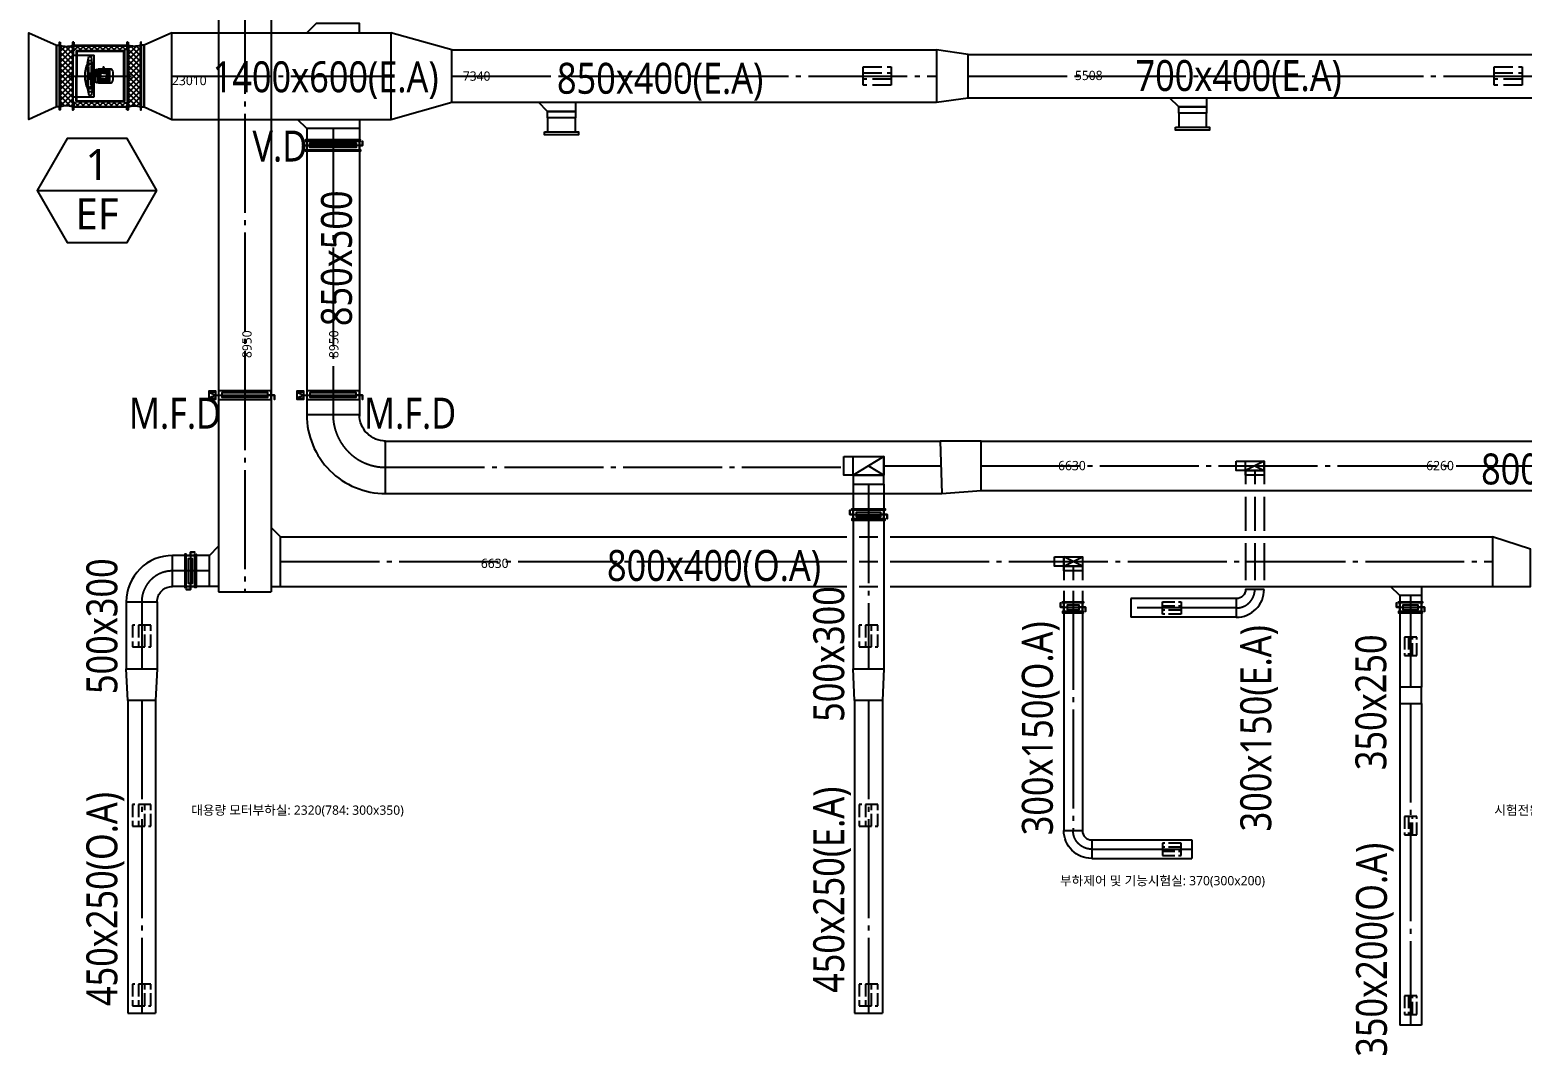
# Model space of a CAD drawing. Header units: millimetres. Extents: x 61566 to 667441, y 0 to 118800.
# Drawn here: x 378534 to 402654, y 45572 to 62147 of the extents above; entities that cross this region are included whole.
import ezdxf
from ezdxf.enums import TextEntityAlignment as Align

# ---------------------------------------------------------------- set-up
doc = ezdxf.new("R2010")
doc.units = ezdxf.units.MM
doc.header["$LTSCALE"] = 200
for name, pattern in [('CEN6', [12, 10, -0.75, 0.5, -0.75]), ('CENTER', [50.8, 31.75, -6.35, 6.35, -6.35]), ('H6', [6.5, 5, -1.5]), ('PHANTOM', [25, 20, -1, 1, -1, 1, -1])]:
    doc.linetypes.add(name, pattern=pattern)
doc.layers.get('DEFPOINTS').update_dxf_attribs({"color": 137})
for name, color, linetype in [('1 EA', 3, 'Continuous'), ('1 MFD', 11, 'Continuous'), ('1 OA', 4, 'Continuous'), ('1 VD', 1, 'Continuous'), ('EQ', 11, 'Continuous'), ('LG-장비번호', 7, 'Continuous'), ('TE', 2, 'Continuous')]:
    doc.layers.add(name, color=color, linetype=linetype)
doc.styles.add('SUNJIN', font='malgun.ttf')
pattern_1 = [(225, (493525.115, 105765.863), (44.194174, -44.194174), []), (315, (493525.115, 105765.863), (44.194174, 44.194174), [])]

# ---------------------------------------------------------------- blocks, each defined once
blk = doc.blocks.new('1 DIL FAN-710')
at = {"layer": 'EQ'}
for p, q in [((-900, 547), (-900, -547)), ((-890, 547), (-900, 547)), ((-900, 500), (0, 500)), ((-890, 547), (-890, 339)), ((-881, 547), (-890, 547)), ((-890, 490), (-10, 490)), ((-881, 547), (-881, 504)), ((-864, 500), (-864, 481)), ((-36, 500), (-36, 481)), ((-10, 547), (-20, 547)), ((-20, 547), (-20, 504)), ((-10, 547), (-10, 1)), ((-10, 547), (0, 547)), ((-10, 490), (0, 490)), ((0, 547), (0, -547)), ((-894, 449), (-894, 1)), ((-894, 449), (-890, 449)), ((-894, 335), (-551, 335)), ((-881, 409), (-890, 409)), ((-890, 339), (-551, 339)), ((-881, 445), (-881, 477)), ((-881, 446), (-881, 409)), ((-864, 481), (-877, 481)), ((-660, 208), (-635, 315)), ((-636, 247), (-633, 251)), ((-635, 315), (-591, 315)), ((-633, 251), (-623, 252)), ((-615, 253), (-602, 254)), ((-595, 255), (-585, 256)), ((-581, 208), (-591, 315)), ((-551, -338), (-551, 339)), ((-36, 481), (-23, 481)), ((-36, 442), (-36, 432)), ((-36, 442), (-23, 442)), ((-36, 432), (-10, 432)), ((-19, 445), (-19, 477)), ((-893, -449), (-894, 0)), ((-660, 206), (-653, 218)), ((-646, 208), (-660, 208)), ((-660, 203), (-660, 34)), ((-581, 203), (-660, 203)), ((-642, 155), (-660, 170)), ((-660, 49), (-581, 49)), ((-660, 34), (-660, 22)), ((-660, 22), (-660, 2)), ((-660, 19), (-615, 19)), ((-660, 19), (-660, -12)), ((-660, 14), (-574, 14)), ((-660, 1), (-660, 14)), ((-660, -200), (-660, 2)), ((-646, 230), (-640, 240)), ((-646, 208), (-620, 208)), ((-646, 203), (-646, 208)), ((-642, 203), (-642, 186)), ((-642, 186), (-620, 186)), ((-642, 155), (-642, 49)), ((-633, 203), (-633, 196)), ((-631, 194), (-620, 194)), ((-628, 203), (-628, 196)), ((-628, 196), (-628, 196)), ((-628, 194), (-628, 191)), ((-628, 191), (-627, 190)), ((-628, 191), (-613, 191)), ((-627, 194), (-627, 190)), ((-627, 190), (-614, 190)), ((-620, 208), (-581, 208)), ((-620, 194), (-610, 194)), ((-598, 186), (-620, 186)), ((-615, 19), (-615, 14)), ((-614, 194), (-614, 190)), ((-613, 191), (-614, 190)), ((-613, 203), (-613, 196)), ((-613, 191), (-613, 194)), ((-608, 196), (-607, 196)), ((-607, 203), (-607, 196)), ((-598, 203), (-598, 186)), ((-598, 155), (-581, 170)), ((-598, 155), (-598, 49)), ((-581, 14), (-581, 203)), ((-574, 19), (-562, 19)), ((-574, 1), (-574, 19)), ((-574, 1), (-574, -17)), ((-562, 1), (-562, 39)), ((-562, 39), (-556, 39)), ((-562, 1), (-562, -36)), ((-551, -68), (-551, 71)), ((-537, 71), (-551, 71)), ((-537, 71), (-537, 74)), ((-537, 71), (-537, -72)), ((-506, 105), (-495, 105)), ((-499, 1), (-499, 105)), ((-499, 1), (-499, -103)), ((-481, 114), (-495, 105)), ((-482, 104), (-491, 99)), ((-482, 100), (-491, 95)), ((-482, 85), (-491, 81)), ((-482, 81), (-491, 77)), ((-482, 67), (-491, 62)), ((-482, 63), (-491, 58)), ((-482, 48), (-491, 44)), ((-482, 45), (-491, 40)), ((-482, 30), (-491, 25)), ((-482, 26), (-491, 22)), ((-482, 11), (-491, 7)), ((-482, 8), (-491, 3)), ((-481, 114), (-287, 114)), ((-479, 104), (-297, 104)), ((-479, 101), (-297, 101)), ((-479, 86), (-297, 86)), ((-479, 82), (-297, 82)), ((-479, 68), (-297, 68)), ((-479, 64), (-297, 64)), ((-479, 49), (-442, 49)), ((-479, 45), (-443, 45)), ((-479, 31), (-445, 31)), ((-479, 27), (-446, 27)), ((-479, 12), (-448, 12)), ((-479, 9), (-448, 9)), ((-442, 53), (-449, 7)), ((-399, 62), (-431, 62)), ((-399, 47), (-431, 47)), ((-404, 140), (-404, 119)), ((-399, 62), (-366, 62)), ((-399, 47), (-366, 47)), ((-393, 140), (-393, 119)), ((-356, 53), (-349, 7)), ((-355, 49), (-297, 49)), ((-355, 45), (-297, 45)), ((-352, 31), (-297, 31)), ((-352, 27), (-297, 27)), ((-350, 12), (-297, 12)), ((-349, 9), (-297, 9)), ((-297, -111), (-297, 114)), ((-245, -71), (-245, 73)), ((-10, -547), (-10, 1)), ((-660, -12), (-574, -12)), ((-660, -46), (-581, -46)), ((-642, -151), (-660, -166)), ((-581, -200), (-660, -200)), ((-660, -204), (-635, -311)), ((-646, -204), (-660, -204)), ((-660, -204), (-653, -216)), ((-646, -199), (-646, -204)), ((-646, -204), (-620, -204)), ((-646, -228), (-640, -238)), ((-642, -151), (-642, -46)), ((-642, -200), (-642, -182)), ((-642, -182), (-620, -182)), ((-633, -200), (-633, -192)), ((-631, -190), (-620, -190)), ((-628, -187), (-627, -186)), ((-628, -190), (-628, -187)), ((-628, -187), (-613, -187)), ((-628, -200), (-628, -192)), ((-628, -192), (-628, -192)), ((-627, -190), (-627, -186)), ((-627, -186), (-614, -186)), ((-598, -182), (-620, -182)), ((-620, -190), (-610, -190)), ((-620, -204), (-581, -204)), ((-613, -187), (-614, -186)), ((-614, -190), (-614, -186)), ((-613, -187), (-613, -190)), ((-613, -200), (-613, -192)), ((-608, -192), (-607, -192)), ((-607, -200), (-607, -192)), ((-598, -151), (-598, -46)), ((-598, -151), (-581, -166)), ((-598, -200), (-598, -182)), ((-581, -204), (-591, -311)), ((-581, -12), (-581, -200)), ((-574, -17), (-562, -17)), ((-562, -36), (-556, -36)), ((-537, -68), (-551, -68)), ((-506, -103), (-495, -103)), ((-481, -111), (-495, -103)), ((-482, -5), (-491, -1)), ((-482, -9), (-491, -4)), ((-482, -24), (-491, -19)), ((-482, -27), (-491, -23)), ((-482, -42), (-491, -38)), ((-482, -46), (-491, -41)), ((-482, -61), (-491, -56)), ((-482, -64), (-491, -60)), ((-482, -79), (-491, -75)), ((-482, -83), (-491, -78)), ((-482, -98), (-491, -93)), ((-482, -101), (-491, -97)), ((-481, -111), (-287, -111)), ((-479, -6), (-448, -6)), ((-479, -10), (-448, -10)), ((-479, -25), (-446, -25)), ((-479, -28), (-445, -28)), ((-479, -43), (-443, -43)), ((-479, -47), (-442, -47)), ((-479, -62), (-297, -62)), ((-479, -65), (-297, -65)), ((-479, -80), (-297, -80)), ((-479, -84), (-297, -84)), ((-479, -99), (-297, -99)), ((-479, -102), (-297, -102)), ((-442, -51), (-448, -6)), ((-399, -45), (-431, -45)), ((-399, -59), (-431, -59)), ((-399, -45), (-366, -45)), ((-399, -59), (-366, -59)), ((-356, -51), (-349, -4)), ((-355, -43), (-297, -43)), ((-355, -47), (-297, -47)), ((-352, -25), (-297, -25)), ((-352, -28), (-297, -28)), ((-350, -10), (-297, -10)), ((-349, -6), (-297, -6)), ((-893, -334), (-551, -334)), ((-893, -449), (-889, -449)), ((-890, -547), (-890, -338)), ((-890, -338), (-551, -338)), ((-881, -409), (-890, -409)), ((-881, -446), (-881, -409)), ((-881, -445), (-881, -477)), ((-864, -481), (-877, -481)), ((-864, -500), (-864, -481)), ((-828, -412), (-828, -412)), ((-636, -245), (-633, -249)), ((-635, -311), (-591, -311)), ((-633, -249), (-623, -250)), ((-615, -251), (-602, -252)), ((-595, -252), (-585, -253)), ((-36, -442), (-36, -432)), ((-36, -432), (-10, -432)), ((-36, -442), (-23, -442)), ((-36, -500), (-36, -481)), ((-36, -481), (-23, -481)), ((-19, -445), (-19, -477)), ((-890, -490), (-900, -490)), ((-900, -500), (0, -500)), ((-890, -547), (-900, -547)), ((-890, -490), (-10, -490)), ((-881, -547), (-890, -547)), ((-881, -547), (-881, -504)), ((-20, -547), (-20, -504)), ((-10, -547), (-20, -547)), ((-10, -490), (0, -490)), ((-10, -547), (0, -547))]:
    blk.add_line(p, q, dxfattribs=at)
at = {"layer": 'EQ', "linetype": 'PHANTOM', "ltscale": 0.25}
for p, q in [((-840, 412), (-840, 1)), ((-840, 412), (-57, 412)), ((-828, 401), (-828, 1)), ((-828, 401), (-69, 401)), ((-69, -401), (-69, 401)), ((-57, -412), (-57, 412)), ((-840, -412), (-840, 1)), ((-828, -401), (-828, 1)), ((-840, -412), (-57, -412)), ((-828, -401), (-69, -401))]:
    blk.add_line(p, q, dxfattribs=at)
at = {"layer": 'EQ', "color": 1, "linetype": 'CENTER', "ltscale": 0.25}
blk.add_line((-952, 0), (55, 0), dxfattribs=at)
at = {"layer": 'EQ'}
for points in [[(-254, 89, 0.041618), (-253, 86, 0.041618), (-252, 83, 0.02837), (-251, 81, 0.02837), (-250, 80)], [(-254, -86, -0.041618), (-253, -83, -0.041618), (-252, -81, -0.02837), (-251, -79, -0.02837), (-250, -78)]]:
    blk.add_lwpolyline(points, format="xyb", dxfattribs=at)
for centre, radius, start, end in [((-877, 504), 3.9, 180, 270), ((-24, 504), 3.9, 270, 0), ((-877, 477), 3.9, 90, 180), ((-23, 477), 3.9, 0, 90), ((-23, 445), 3.9, 270, 0), ((-188, 2), 514, 156.9061, 203.0939), ((-630, 197), 3.12, 207.6906, 332.8875), ((-620, 211), 16.9, 244.4352, 295.5648), ((-610, 197), 3.09, 207.9848, 333.1651), ((-556, 44), 5.52, 270, 0), ((-506, 74), 30.7, 90, 180), ((-479, 101), 3.39, 90, 133.1443), ((-479, 97), 3.39, 90, 133.1443), ((-479, 83), 3.39, 90, 133.1443), ((-479, 79), 3.39, 90, 133.1443), ((-479, 64), 3.39, 90, 133.1443), ((-479, 61), 3.39, 90, 133.1443), ((-479, 46), 3.39, 90, 133.1443), ((-479, 42), 3.39, 90, 133.1443), ((-479, 27), 3.39, 90, 133.1443), ((-479, 24), 3.39, 90, 133.1443), ((-479, 9), 3.39, 90, 133.1443), ((-479, 5), 3.39, 90, 133.1443), ((-406, 1), 43.1, 170.1321, 189.8679), ((-432, 35), 12.8, 88.913, 160.6607), ((-431, 51), 10.3, 90, 171.3211), ((-404, 114), 5.73, 90, 180), ((-399, 140), 5.73, 0, 180), ((-393, 114), 5.73, 0, 90), ((-366, 51), 10.3, 8.6789, 90), ((-366, 35), 12.8, 19.3393, 91.087), ((-391, 1), 43.1, 350.1321, 9.8679), ((-283, 85), 29.1, 6.8345, 99.5377), ((-252, 73), 7.25, 0, 76.3536), ((-630, -193), 3.12, 27.1125, 152.3094), ((-620, -207), 16.9, 64.4352, 115.5648), ((-610, -193), 3.09, 26.8349, 152.0152), ((-556, -42), 5.52, 0, 90), ((-506, -72), 30.7, 180, 270), ((-479, -3), 3.39, 226.8557, 270), ((-479, -7), 3.39, 226.8557, 270), ((-479, -21), 3.39, 226.8557, 270), ((-479, -25), 3.39, 226.8557, 270), ((-479, -40), 3.39, 226.8557, 270), ((-479, -43), 3.39, 226.8557, 270), ((-479, -58), 3.39, 226.8557, 270), ((-479, -62), 3.39, 226.8557, 270), ((-479, -77), 3.39, 226.8557, 270), ((-479, -80), 3.39, 226.8557, 270), ((-479, -95), 3.39, 226.8557, 270), ((-479, -99), 3.39, 226.8557, 270), ((-432, -32), 12.8, 199.3393, 271.087), ((-431, -49), 10.3, 188.6789, 270), ((-366, -32), 12.8, 268.913, 340.6607), ((-366, -49), 10.3, 270, 351.3211), ((-283, -83), 29.1, 260.4623, 353.1655), ((-252, -71), 7.25, 283.6464, 0), ((-877, -477), 3.9, 180, 270), ((-23, -445), 3.9, 0, 90), ((-23, -477), 3.9, 270, 0), ((-877, -504), 3.9, 90, 180), ((-23, -504), 3.9, 0, 90)]:
    blk.add_arc(centre, radius, start, end, dxfattribs=at)
at = {"layer": 'EQ', "color": 1, "linetype": 'CENTER', "ltscale": 0.25}
for centre, start, end in [((-865, 463), 232.6689, 270), ((-865, 463), 270, 333.2102), ((-819, 437), 90, 153.2102), ((-819, 437), 26.7898, 90), ((-774, 463), 206.7898, 270), ((-774, 463), 270, 333.2102), ((-728, 437), 90, 153.2102), ((-728, 437), 26.7898, 90), ((-683, 463), 206.7898, 270), ((-683, 463), 270, 333.2102), ((-637, 437), 90, 153.2102), ((-637, 437), 26.7898, 90), ((-592, 463), 206.7898, 270), ((-592, 463), 270, 333.2102), ((-546, 437), 90, 153.2102), ((-546, 437), 26.7898, 90), ((-500, 463), 206.7898, 270), ((-500, 463), 270, 333.2102), ((-455, 437), 90, 153.2102), ((-455, 437), 26.7898, 90), ((-409, 463), 206.7898, 270), ((-409, 463), 270, 333.2102), ((-364, 437), 90, 153.2102), ((-364, 437), 26.7898, 90), ((-318, 463), 206.7898, 270), ((-318, 463), 270, 333.2102), ((-273, 437), 90, 153.2102), ((-273, 437), 26.7898, 90), ((-227, 463), 206.7898, 270), ((-227, 463), 270, 333.2102), ((-182, 437), 90, 153.2102), ((-182, 437), 26.7898, 90), ((-136, 463), 206.7898, 270), ((-136, 463), 270, 333.2102), ((-91, 437), 90, 153.2102), ((-91, 437), 26.7898, 90), ((-45, 463), 206.7898, 270), ((-45, 463), 270, 333.2102), ((0, 437), 139.2251, 153.2102), ((-865, -463), 90, 127.3311), ((-865, -463), 26.7898, 90), ((-819, -437), 206.7898, 270), ((-819, -437), 270, 333.2102), ((-774, -463), 90, 153.2102), ((-774, -463), 26.7898, 90), ((-728, -437), 206.7898, 270), ((-728, -437), 270, 333.2102), ((-683, -463), 90, 153.2102), ((-683, -463), 26.7898, 90), ((-637, -437), 206.7898, 270), ((-637, -437), 270, 333.2102), ((-592, -463), 90, 153.2102), ((-592, -463), 26.7898, 90), ((-546, -437), 206.7898, 270), ((-546, -437), 270, 333.2102), ((-500, -463), 90, 153.2102), ((-500, -463), 26.7898, 90), ((-455, -437), 206.7898, 270), ((-455, -437), 270, 333.2102), ((-409, -463), 90, 153.2102), ((-409, -463), 26.7898, 90), ((-364, -437), 206.7898, 270), ((-364, -437), 270, 333.2102), ((-318, -463), 90, 153.2102), ((-318, -463), 26.7898, 90), ((-273, -437), 206.7898, 270), ((-273, -437), 270, 333.2102), ((-227, -463), 90, 153.2102), ((-227, -463), 26.7898, 90), ((-182, -437), 206.7898, 270), ((-182, -437), 270, 333.2102), ((-136, -463), 90, 153.2102), ((-136, -463), 26.7898, 90), ((-91, -437), 206.7898, 270), ((-91, -437), 270, 333.2102), ((-45, -463), 90, 153.2102), ((-45, -463), 26.7898, 90), ((0, -437), 206.7898, 220.7749)]:
    blk.add_arc(centre, 26.2, start, end, dxfattribs=at)
blk = doc.blocks.new('1 DT-90-EL')
at = {"color": 0}
blk.add_lwpolyline([(-150, -100), (-50, -100, -0.414214), (0, -50), (0, 50, 0.414214)], format="xyb", close=True, dxfattribs=at)
blk.add_lwpolyline([(0, -50), (0, -50)])
at = {"color": 1, "linetype": 'CENTER', "ltscale": 2}
blk.add_arc((0, -100), 100, 90, 180, dxfattribs=at)
blk = doc.blocks.new('장비번호')
at = {"layer": 'LG-장비번호', "color": 0}
blk.add_line((-516, 0), (516, 0), dxfattribs=at)
blk.add_lwpolyline([(516, 0), (258, 447), (-258, 447), (-516, 0), (-258, -447), (258, -447)], close=True, dxfattribs=at)

msp = doc.modelspace()

# ---------------------------------------------------------------- hatches: boundary and pattern name
at = {"linetype": 'Continuous'}
h = msp.add_hatch(dxfattribs=at)
h.set_pattern_fill('ANSI37', color=1, scale=500, angle=180, style=0)
h.set_pattern_definition(pattern_1)
edge = h.paths.add_edge_path()
edge.add_line((379024.1, 60899.9), (379024.1, 61899.9))
edge.add_arc((379124.1, 62132.6), 253.3, 246.74303, 293.25697)
edge.add_line((379224.1, 61899.9), (379224.1, 60899.9))
edge.add_arc((379124.1, 60667.3), 253.3, 66.74303, 113.25697)
h = msp.add_hatch(dxfattribs=at)
h.set_pattern_fill('ANSI37', color=1, scale=500, angle=180, style=0)
h.set_pattern_definition(pattern_1)
edge = h.paths.add_edge_path()
edge.add_line((380324.1, 60899.9), (380324.1, 61899.9))
edge.add_arc((380224.1, 62132.6), 253.3, 246.74303, 293.25697, ccw=False)
edge.add_line((380124.1, 61899.9), (380124.1, 60899.9))
edge.add_arc((380224.1, 60667.3), 253.3, 66.74303, 113.25697, ccw=False)

# ---------------------------------------------------------------- linework, layer by layer
at = {"color": 2}
for points in [[(379024.1, 61946.9), (379024.1, 60853), (379014.1, 60853), (379014.1, 61946.9)], [(379224.1, 61946.9), (379224.1, 60853), (379234.1, 60853), (379234.1, 61946.9)], [(380124.1, 61946.9), (380124.1, 60853), (380114.1, 60853), (380114.1, 61946.9)], [(380324.1, 61946.9), (380324.1, 60853), (380334.1, 60853), (380334.1, 61946.9)]]:
    msp.add_lwpolyline(points, close=True, dxfattribs=at)
at = {"color": 1, "linetype": 'Continuous'}
for points in [[(379024.1, 60899.9), (379024.1, 61899.9, 0.2057887), (379224.1, 61899.9), (379224.1, 60899.9, 0.2057887)], [(380324.1, 60899.9), (380324.1, 61899.9, -0.2057887), (380124.1, 61899.9), (380124.1, 60899.9, -0.2057887)]]:
    msp.add_lwpolyline(points, format="xyb", close=True, dxfattribs=at)
at = {"layer": '1 EA'}
for p, q in [((380830.8, 62100), (384367.9, 62100)), ((385356.7, 61825), (393188.6, 61825)), ((393700.2, 61750), (403337.9, 61750)), ((393700.2, 61050), (403337.9, 61050)), ((385356.7, 60975), (393188.6, 60975)), ((380830.8, 60700), (384367.9, 60700)), ((383009.5, 60550), (383009.5, 55900)), ((383859.5, 60550), (383859.5, 55900)), ((384259.5, 55500), (393250, 55500)), ((393908.6, 55500), (408071.3, 55500)), ((398183.8, 55025), (398183.8, 54800)), ((398483.8, 55025), (398483.8, 54800)), ((391839.5, 54800), (391839.5, 51818.7)), ((392339.5, 54800), (392339.5, 51818.7)), ((384284.5, 54650), (393275, 54650)), ((393908.6, 54700), (407161.6, 54700)), ((398183.8, 54600), (398183.8, 54050)), ((398483.8, 54600), (398483.8, 54050)), ((398183.8, 53850), (398183.8, 53250)), ((398483.8, 53850), (398483.8, 53250)), ((398033.8, 52951.5), (396328.1, 52951.5)), ((396328.1, 52951.5), (396328.1, 52651.5)), ((398033.8, 52651.5), (396328.1, 52651.5)), ((391864.5, 51307.7), (391864.5, 46252.5)), ((392314.5, 51307.7), (392314.5, 46252.5)), ((391864.5, 46252.5), (392314.5, 46252.5))]:
    msp.add_line(p, q, dxfattribs=at)
at = {"layer": '1 EA', "color": 1, "linetype": 'CEN6', "ltscale": 0.8}
for p, q in [((380830.8, 61400), (384367.9, 61400)), ((385356.7, 61400), (393188.6, 61400)), ((393700.2, 61400), (403337.9, 61400)), ((383434.5, 60550), (383434.5, 55900)), ((384284.5, 55075), (391714.5, 55075)), ((392339.5, 55100), (393250, 55100)), ((393908.6, 55100), (408071.3, 55100)), ((398333.8, 55025), (398333.8, 54800)), ((392089.5, 54800), (392089.5, 51818.7)), ((398333.8, 54600), (398333.8, 54050)), ((398333.8, 53850), (398333.8, 53250)), ((395396.4, 53475), (395396.4, 53250)), ((398033.8, 52801.5), (396328.1, 52801.5)), ((392089.5, 51307.7), (392089.5, 46252.5))]:
    msp.add_line(p, q, dxfattribs=at)
at = {"layer": '1 EA'}
for points in [[(383009.5, 62100), (383859.5, 62100), (383859.5, 62250), (383159.5, 62250), (383009.5, 62100)], [(384367.9, 62100), (384367.9, 60700), (385356.7, 60975), (385356.7, 61825), (384367.9, 62100)], [(393188.6, 61825), (393188.6, 60975), (393700.2, 61050), (393700.2, 61750), (393188.6, 61825)], [(396952.8, 61050), (397552.8, 61050), (397552.8, 60900), (397102.8, 60900), (396952.8, 61050)], [(386752.8, 60975), (387352.8, 60975), (387352.8, 60825), (386902.8, 60825), (386752.8, 60975)], [(386902.8, 60825), (387352.8, 60825), (387352.8, 60725), (386902.8, 60725), (386902.8, 60825)], [(397102.8, 60900), (397552.8, 60900), (397552.8, 60800), (397102.8, 60800), (397102.8, 60900)], [(397102.8, 60575), (397552.8, 60575), (397552.8, 60800), (397102.8, 60800), (397102.8, 60575)], [(382859.5, 60700), (383859.5, 60700), (383859.5, 60550), (383009.5, 60550), (382859.5, 60700)], [(386902.8, 60500), (387352.8, 60500), (387352.8, 60725), (386902.8, 60725), (386902.8, 60500)], [(393250, 55500), (393275, 54650), (393908.6, 54700), (393908.6, 55500), (393250, 55500)], [(391689.5, 55250), (392339.5, 55250), (392339.5, 54950), (391689.5, 54950), (391689.5, 55250)], [(391839.5, 55250), (392339.5, 55250), (392339.5, 54950), (391839.5, 54950), (391839.5, 55250)], [(398033.8, 55175), (398483.8, 55175), (398483.8, 55025), (398033.8, 55025), (398033.8, 55175)], [(398183.8, 55175), (398483.8, 55175), (398483.8, 55025), (398183.8, 55025), (398183.8, 55175)], [(398183.8, 55025), (398483.8, 55025), (398483.8, 54950), (398183.8, 54950), (398183.8, 55025)], [(391839.5, 54800), (392339.5, 54800), (392339.5, 54950), (391839.5, 54950), (391839.5, 54800)]]:
    msp.add_lwpolyline(points, dxfattribs=at)
for points in [[(378964.1, 61899.9), (378964.1, 60899.9), (378517.4, 60700), (378517.4, 62100)], [(380384.1, 61899.9), (380384.1, 60899.9), (380830.8, 60700), (380830.8, 62100)], [(379014.1, 61899.9), (379014.1, 60899.9), (378964.1, 60899.9), (378964.1, 61899.9)], [(380334.1, 61899.9), (380334.1, 60899.9), (380384.1, 60899.9), (380384.1, 61899.9)], [(392314.5, 51307.7), (391864.5, 51307.7), (391839.5, 51818.7), (392339.5, 51818.7)]]:
    msp.add_lwpolyline(points, close=True, dxfattribs=at)
at = {"layer": '1 EA', "color": 6, "linetype": 'H6', "ltscale": 0.3}
for points in [[(392002.8, 61550), (392452.8, 61550), (392452.8, 61250), (392002.8, 61250), (392002.8, 61550)], [(402202.8, 61550), (402652.8, 61550), (402652.8, 61250), (402202.8, 61250), (402202.8, 61550)], [(392002.8, 61450.5), (392452.8, 61450.5), (392452.8, 61349.5), (392002.8, 61349.5), (392002.8, 61450.5)], [(402202.8, 61450.5), (402652.8, 61450.5), (402652.8, 61349.5), (402202.8, 61349.5), (402202.8, 61450.5)]]:
    msp.add_lwpolyline(points, dxfattribs=at)
at = {"layer": '1 EA', "color": 2}
for points in [[(397052.8, 60575), (397602.8, 60575), (397602.8, 60525), (397052.8, 60525), (397052.8, 60575)], [(386852.8, 60500), (387402.8, 60500), (387402.8, 60450), (386852.8, 60450), (386852.8, 60500)]]:
    msp.add_lwpolyline(points, dxfattribs=at)
at = {"layer": '1 EA', "color": 1, "linetype": 'CEN6', "ltscale": 0.8}
for points in [[(392339.5, 55250), (391839.5, 54950), (392339.5, 54950), (392339.5, 55250)], [(392339.5, 55250), (392089.5, 55100), (392339.5, 54950), (392339.5, 55250)], [(398483.8, 55175), (398183.8, 55025), (398483.8, 55025), (398483.8, 55175)], [(398483.8, 55175), (398333.8, 55100), (398483.8, 55025), (398483.8, 55175)]]:
    msp.add_lwpolyline(points, dxfattribs=at)
at = {"layer": '1 EA', "color": 2, "linetype": 'H6', "ltscale": 0.2}
for points in [[(396840.6, 52901.5), (397140.6, 52901.5), (397140.6, 52701.5), (396840.6, 52701.5), (396840.6, 52901.5)], [(396840.6, 52835.2), (397140.6, 52835.2), (397140.6, 52767.8), (396840.6, 52767.8), (396840.6, 52835.2)], [(391939.5, 52521.5), (391939.5, 52171.5), (392239.5, 52171.5), (392239.5, 52521.5), (391939.5, 52521.5)], [(392039, 52521.5), (392039, 52171.5), (392140, 52171.5), (392140, 52521.5), (392039, 52521.5)], [(391939.5, 49621.5), (391939.5, 49271.5), (392239.5, 49271.5), (392239.5, 49621.5), (391939.5, 49621.5)], [(392039, 49621.5), (392039, 49271.5), (392140, 49271.5), (392140, 49621.5), (392039, 49621.5)], [(391939.5, 46721.5), (391939.5, 46371.5), (392239.5, 46371.5), (392239.5, 46721.5), (391939.5, 46721.5)], [(392039, 46721.5), (392039, 46371.5), (392140, 46371.5), (392140, 46721.5), (392039, 46721.5)]]:
    msp.add_lwpolyline(points, dxfattribs=at)
at = {"layer": '1 MFD'}
for points in [[(381533, 56288), (381431.9, 56288), (381533, 56241.5), (381431.9, 56195), (381533, 56195), (381533, 56241.5), (381533, 56171.5), (381431.9, 56171.5), (381431.9, 56311.5), (381533, 56311.5), (381533, 56241.5), (381585.5, 56241.5), (381585.5, 56171.5), (382435.5, 56171.5), (382435.5, 56241.5), (382488, 56241.5), (382488, 56171.5), (382488, 56241.5), (382435.5, 56241.5), (382435.5, 56311.5), (381585.5, 56311.5), (381585.5, 56241.5), (382435.5, 56241.5), (382383, 56241.5), (382383, 56276.5), (381638, 56276.5), (381638, 56206.5), (382383, 56206.5), (382383, 56241.5)], [(382957, 56288), (382855.8, 56288), (382957, 56241.5), (382855.8, 56195), (382957, 56195), (382957, 56241.5), (382957, 56171.5), (382855.8, 56171.5), (382855.8, 56311.5), (382957, 56311.5), (382957, 56241.5), (383009.5, 56241.5), (383009.5, 56171.5), (383859.5, 56171.5), (383859.5, 56241.5), (383912, 56241.5), (383912, 56171.5), (383912, 56241.5), (383859.5, 56241.5), (383859.5, 56311.5), (383009.5, 56311.5), (383009.5, 56241.5), (383859.5, 56241.5), (383807, 56241.5), (383807, 56276.5), (383062, 56276.5), (383062, 56206.5), (383807, 56206.5), (383807, 56241.5)]]:
    msp.add_lwpolyline(points, dxfattribs=at)
at = {"layer": '1 OA'}
for p, q in [((381585.5, 66550), (381585.5, 53062.3)), ((382435.5, 66550), (382435.5, 53062.3)), ((382585.5, 53950), (391739.5, 53950)), ((391939.5, 53950), (392239.5, 53950)), ((392439.5, 53950), (402173.9, 53950)), ((381435.5, 53650), (380841.5, 53650)), ((395246.4, 53475), (395246.4, 53250)), ((395546.4, 53475), (395546.4, 53250)), ((381435.5, 53150), (380841.5, 53150)), ((382585.5, 53150), (391739.5, 53150)), ((391939.5, 53150), (392239.5, 53150)), ((392439.5, 53150), (402173.9, 53150)), ((395246.4, 53079.5), (395246.4, 49201.5)), ((395546.4, 53079.5), (395546.4, 49201.5)), ((380091.5, 52900), (380091.5, 51818.7)), ((380591.5, 52900), (380591.5, 51818.7)), ((381585.5, 53062.3), (382435.5, 53062.3)), ((400675, 53000), (400675, 51518.2)), ((401025, 53000), (401025, 51518.2)), ((380116.5, 51307.7), (380116.5, 46252.5)), ((380566.5, 51307.7), (380566.5, 46252.5)), ((400675, 51255.3), (400675, 46058.2)), ((401025, 51255.3), (401025, 46058.2)), ((395696.4, 49051.5), (397313.8, 49051.5)), ((397313.8, 49051.5), (397313.8, 48751.5)), ((395696.4, 48751.5), (397313.8, 48751.5)), ((380116.5, 46252.5), (380566.5, 46252.5)), ((401025, 46058.2), (400675, 46058.2))]:
    msp.add_line(p, q, dxfattribs=at)
at = {"layer": '1 OA', "color": 1, "linetype": 'CEN6', "ltscale": 0.8}
for p, q in [((382010.5, 66550), (382010.5, 53062.3)), ((382585.5, 53550), (391739.5, 53550)), ((391939.5, 53550), (392239.5, 53550)), ((392439.5, 53550), (402173.9, 53550)), ((381435.5, 53400), (380841.5, 53400)), ((395396.4, 53079.5), (395396.4, 49201.5)), ((380341.5, 52900), (380341.5, 51818.7)), ((400850, 53000), (400850, 51518.2)), ((380341.5, 51307.7), (380341.5, 46252.5)), ((400850, 51255.3), (400850, 46058.2)), ((395696.4, 48901.5), (397313.8, 48901.5))]:
    msp.add_line(p, q, dxfattribs=at)
at = {"layer": '1 OA'}
for points in [[(382435.5, 54100), (382435.5, 53150), (382585.5, 53150), (382585.5, 53950), (382435.5, 54100)], [(381585.5, 53800), (381585.5, 53150), (381435.5, 53150), (381435.5, 53650), (381585.5, 53800)], [(402173.9, 53950), (402173.9, 53150), (402789.5, 53150), (402789.5, 53750), (402173.9, 53950)], [(395096.4, 53625), (395546.4, 53625), (395546.4, 53475), (395096.4, 53475), (395096.4, 53625)], [(395246.4, 53625), (395546.4, 53625), (395546.4, 53475), (395246.4, 53475), (395246.4, 53625)], [(395246.4, 53475), (395546.4, 53475), (395546.4, 53400), (395246.4, 53400), (395246.4, 53475)], [(400525, 53150), (401025, 53150), (401025, 53000), (400675, 53000), (400525, 53150)], [(400675, 51518.2), (400675, 51255.3), (401025, 51255.3), (401025, 51518.2), (400675, 51518.2)]]:
    msp.add_lwpolyline(points, dxfattribs=at)
at = {"layer": '1 OA', "color": 1, "linetype": 'CEN6', "ltscale": 0.8}
msp.add_lwpolyline([(395246.4, 53625), (395246.4, 53475), (395546.4, 53625), (395546.4, 53475), (395246.4, 53625)], dxfattribs=at)
at = {"layer": '1 OA', "color": 2, "linetype": 'H6', "ltscale": 0.2}
for points in [[(380191.5, 52521.5), (380191.5, 52171.5), (380491.5, 52171.5), (380491.5, 52521.5), (380191.5, 52521.5)], [(380291, 52521.5), (380291, 52171.5), (380392, 52171.5), (380392, 52521.5), (380291, 52521.5)], [(400950, 52031.5), (400950, 52331.5), (400750, 52331.5), (400750, 52031.5), (400950, 52031.5)], [(400883.7, 52031.5), (400883.7, 52331.5), (400816.3, 52331.5), (400816.3, 52031.5), (400883.7, 52031.5)], [(380191.5, 49621.5), (380191.5, 49271.5), (380491.5, 49271.5), (380491.5, 49621.5), (380191.5, 49621.5)], [(380291, 49621.5), (380291, 49271.5), (380392, 49271.5), (380392, 49621.5), (380291, 49621.5)], [(400950, 49131.5), (400950, 49431.5), (400750, 49431.5), (400750, 49131.5), (400950, 49131.5)], [(400883.7, 49131.5), (400883.7, 49431.5), (400816.3, 49431.5), (400816.3, 49131.5), (400883.7, 49131.5)], [(397140.6, 49001.5), (396840.6, 49001.5), (396840.6, 48801.5), (397140.6, 48801.5), (397140.6, 49001.5)], [(397140.6, 48935.2), (396840.6, 48935.2), (396840.6, 48867.8), (397140.6, 48867.8), (397140.6, 48935.2)], [(380191.5, 46721.5), (380191.5, 46371.5), (380491.5, 46371.5), (380491.5, 46721.5), (380191.5, 46721.5)], [(380291, 46721.5), (380291, 46371.5), (380392, 46371.5), (380392, 46721.5), (380291, 46721.5)], [(400950, 46231.5), (400950, 46531.5), (400750, 46531.5), (400750, 46231.5), (400950, 46231.5)], [(400883.7, 46231.5), (400883.7, 46531.5), (400816.3, 46531.5), (400816.3, 46231.5), (400883.7, 46231.5)]]:
    msp.add_lwpolyline(points, dxfattribs=at)
at = {"layer": '1 OA'}
msp.add_lwpolyline([(380566.5, 51307.7), (380116.5, 51307.7), (380091.5, 51818.7), (380591.5, 51818.7)], close=True, dxfattribs=at)
at = {"layer": '1 VD'}
for points in [[(383859.5, 60207.8), (383879.5, 60207.8), (383879.5, 60187.8), (383009.5, 60187.8), (382989.5, 60187.8), (382989.5, 60207.8), (383009.5, 60207.8), (383009.5, 60277.8), (383009.5, 60347.8), (383859.5, 60347.8), (383879.5, 60347.8), (383879.5, 60367.8), (382989.5, 60367.8), (382989.5, 60347.8), (383009.5, 60347.8), (383009.5, 60277.8), (382957, 60277.8), (382957, 60207.8), (382957, 60277.8), (383009.5, 60277.8), (383009.5, 60207.8), (383859.5, 60207.8), (383859.5, 60277.8), (383912, 60277.8), (383912, 60347.8), (383912, 60277.8), (383859.5, 60277.8), (383859.5, 60347.8), (383859.5, 60277.8), (383009.5, 60277.8), (383062, 60277.8), (383062, 60312.8), (383807, 60312.8), (383807, 60277.8), (383807, 60242.8), (383062, 60242.8), (383062, 60277.8)], [(391839.5, 54242), (391819.5, 54242), (391819.5, 54222), (392339.5, 54222), (392359.5, 54222), (392359.5, 54242), (392339.5, 54242), (392339.5, 54312), (392339.5, 54382), (391839.5, 54382), (391819.5, 54382), (391819.5, 54402), (392359.5, 54402), (392359.5, 54382), (392339.5, 54382), (392339.5, 54312), (392392, 54312), (392392, 54242), (392392, 54312), (392339.5, 54312), (392339.5, 54242), (391839.5, 54242), (391839.5, 54312), (391787, 54312), (391787, 54382), (391787, 54312), (391839.5, 54312), (391839.5, 54382), (391839.5, 54312), (392339.5, 54312), (392287, 54312), (392287, 54347), (391892, 54347), (391892, 54312), (391892, 54277), (392287, 54277), (392287, 54312)], [(381060, 53650), (381060, 53670), (381040, 53670), (381040, 53150), (381040, 53130), (381060, 53130), (381060, 53150), (381130, 53150), (381200, 53150), (381200, 53650), (381200, 53670), (381220, 53670), (381220, 53130), (381200, 53130), (381200, 53150), (381130, 53150), (381130, 53097.5), (381060, 53097.5), (381130, 53097.5), (381130, 53150), (381060, 53150), (381060, 53650), (381130, 53650), (381130, 53702.5), (381200, 53702.5), (381130, 53702.5), (381130, 53650), (381200, 53650), (381130, 53650), (381130, 53150), (381130, 53202.5), (381165, 53202.5), (381165, 53597.5), (381130, 53597.5), (381095, 53597.5), (381095, 53202.5), (381130, 53202.5)], [(395246.4, 52742), (395226.4, 52742), (395226.4, 52722), (395546.4, 52722), (395566.4, 52722), (395566.4, 52742), (395546.4, 52742), (395546.4, 52812), (395546.4, 52882), (395246.4, 52882), (395226.4, 52882), (395226.4, 52902), (395566.4, 52902), (395566.4, 52882), (395546.4, 52882), (395546.4, 52812), (395598.9, 52812), (395598.9, 52742), (395598.9, 52812), (395546.4, 52812), (395546.4, 52742), (395246.4, 52742), (395246.4, 52812), (395193.9, 52812), (395193.9, 52882), (395193.9, 52812), (395246.4, 52812), (395246.4, 52882), (395246.4, 52812), (395546.4, 52812), (395493.9, 52812), (395493.9, 52847), (395298.9, 52847), (395298.9, 52812), (395298.9, 52777), (395493.9, 52777), (395493.9, 52812)], [(400675, 52742), (400655, 52742), (400655, 52722), (401025, 52722), (401045, 52722), (401045, 52742), (401025, 52742), (401025, 52812), (401025, 52882), (400675, 52882), (400655, 52882), (400655, 52902), (401045, 52902), (401045, 52882), (401025, 52882), (401025, 52812), (401077.5, 52812), (401077.5, 52742), (401077.5, 52812), (401025, 52812), (401025, 52742), (400675, 52742), (400675, 52812), (400622.5, 52812), (400622.5, 52882), (400622.5, 52812), (400675, 52812), (400675, 52882), (400675, 52812), (401025, 52812), (400972.5, 52812), (400972.5, 52847), (400727.5, 52847), (400727.5, 52812), (400727.5, 52777), (400972.5, 52777), (400972.5, 52812)]]:
    msp.add_lwpolyline(points, dxfattribs=at)

# ---------------------------------------------------------------- block references
msp.add_blockref('1 DIL FAN-710', (380124.1, 61399.9))
at = {"layer": '1 EA'}
for p, xscale, yscale, zscale, rotation in [((383434.5, 55925), 8.5, 8.5, 8.5, 90), ((398033.8, 52801.5), 3, 3, 3, 180)]:
    msp.add_blockref('1 DT-90-EL', p, dxfattribs=dict(at, xscale=xscale, yscale=yscale, zscale=zscale, rotation=rotation))
at = {"layer": '1 OA', "xscale": 5, "yscale": 5, "zscale": 5}
msp.add_blockref('1 DT-90-EL', (380841.5, 53400), dxfattribs=at)
at = {"layer": '1 OA', "xscale": -3, "yscale": 3, "zscale": 3, "rotation": 180}
msp.add_blockref('1 DT-90-EL', (395696.4, 48901.5), dxfattribs=at)
at = {"layer": 'TE', "color": 2, "xscale": 1.875, "yscale": 1.875, "zscale": 1.875}
msp.add_blockref('장비번호', (379620.6, 59549.7), dxfattribs=at)

# ---------------------------------------------------------------- texts
at = {"layer": '1 EA', "style": 'SUNJIN', "width": 0.85}
for s, p in [('1400x600(E.A)', (383316, 61387.7)), ('850x400(E.A)', (388721.8, 61363.7)), ('700x400(E.A)', (398072.8, 61407.8)), ('800x400(E.A)', (403658.3, 55047.8))]:
    msp.add_text(s, height=500, dxfattribs=at).set_placement(p, align=Align.MIDDLE_CENTER)
for s, p in [('850x500', (383489.9, 58453.9)), ('500x300', (391446.2, 52056.6)), ('300x150(E.A)', (398348.2, 50856.6)), ('450x250(E.A)', (391446.2, 48246.6))]:
    msp.add_text(s, height=500, rotation=90, dxfattribs=at).set_placement(p, align=Align.MIDDLE_CENTER)
at = {"layer": '1 MFD', "style": 'SUNJIN', "width": 0.85}
for p in [(380879.9, 55949.2), (384679.9, 55949.2)]:
    msp.add_text('M.F.D', height=500, dxfattribs=at).set_placement(p, align=Align.MIDDLE_CENTER)
at = {"layer": '1 OA', "style": 'SUNJIN', "width": 0.85}
for s, p in [('500x300', (379698.2, 52506.6)), ('300x150(O.A)', (394818.2, 50856.6)), ('350x250', (400208.2, 51276.6)), ('450x250(O.A)', (379698.2, 48096.6)), ('350x200(O.A)', (400218.2, 47276.6))]:
    msp.add_text(s, height=500, rotation=90, dxfattribs=at).set_placement(p, align=Align.MIDDLE_CENTER)
msp.add_text('800x400(O.A)', height=500, dxfattribs=at).set_placement((389592.6, 53487.8), align=Align.MIDDLE_CENTER)
at = {"layer": '1 VD', "style": 'SUNJIN', "width": 0.85}
msp.add_text('V.D', height=500, dxfattribs=at).set_placement((382574.3, 60267.6), align=Align.MIDDLE_CENTER)
at = {"layer": 'DEFPOINTS', "style": 'SUNJIN'}
for s, p in [('23010', (380832.2, 61328)), ('7340', (385531.4, 61399.1)), ('5508', (395425.6, 61409.7)), ('6630', (395153.8, 55102.9)), ('6260', (401103.8, 55102.9)), ('6630', (385823.8, 53522.9)), ('대용량 모터부하실: 2320(784: 300x350)', (381141.4, 49532.9)), ('시험전원실: 1240(414 : 300x200)', (402204, 49532.9)), ('부하제어 및 기능시험실: 370(300x200)', (395185, 48392.6))]:
    msp.add_text(s, height=150, dxfattribs=at).set_placement(p, align=Align.MIDDLE_LEFT)
for p in [(382042.8, 56841.1), (383446.3, 56841.1)]:
    msp.add_text('8950', height=150, rotation=90, dxfattribs=at).set_placement(p, align=Align.MIDDLE_LEFT)
at = {"layer": 'TE', "color": 2, "style": 'SUNJIN'}
for s, p in [('1', (379620.6, 59968.6)), ('EF', (379620.6, 59172.1))]:
    msp.add_text(s, height=500, dxfattribs=at).set_placement(p, align=Align.MIDDLE_CENTER)

doc.saveas('drawing.dxf')
